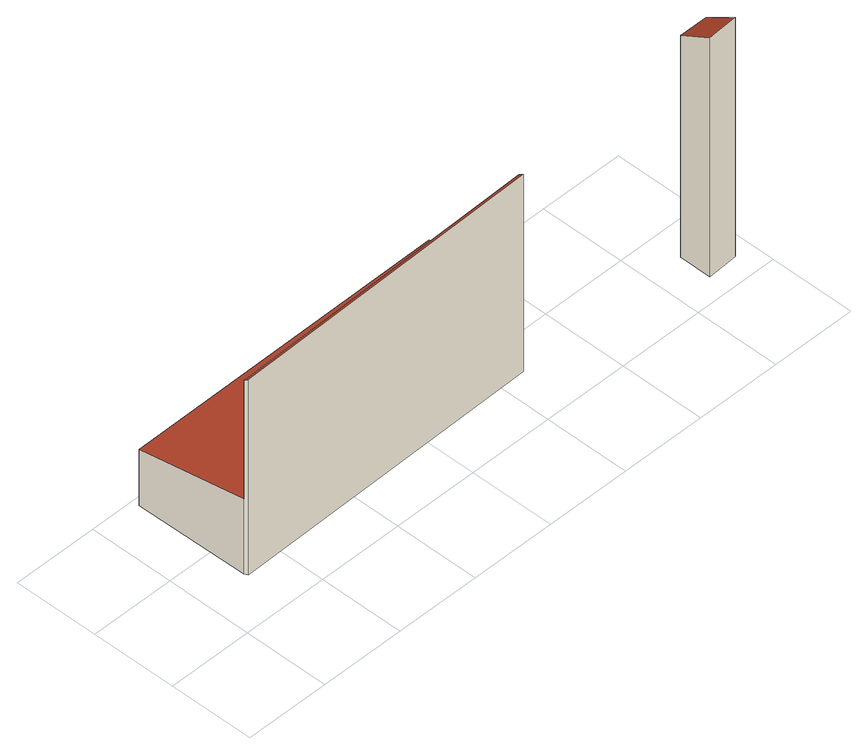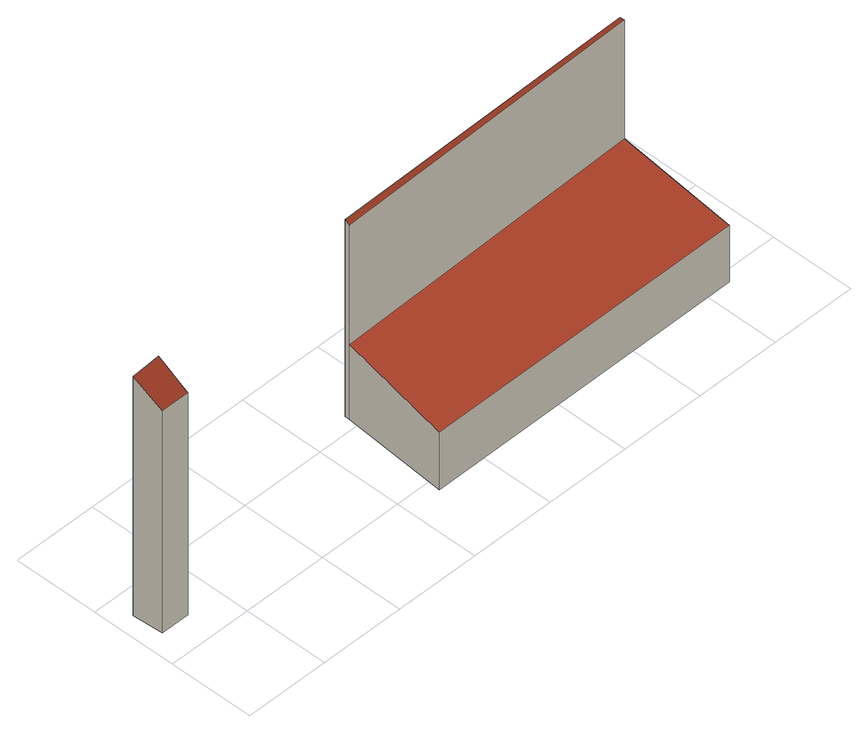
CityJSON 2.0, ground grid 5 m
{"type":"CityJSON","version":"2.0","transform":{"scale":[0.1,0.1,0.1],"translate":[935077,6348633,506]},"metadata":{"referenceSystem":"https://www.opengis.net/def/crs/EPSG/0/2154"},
"CityObjects":{
"building1":{"type":"Building","attributes":{"has_parts":false,"is_underground":false,"rf_extrusion_mode":0,"rf_force_lod11":false,"rf_h_ground":509.21,"rf_h_roof_50p":513.41,"rf_h_roof_70p":513.65,"rf_h_roof_max":521.78,"rf_h_roof_min":512.84,"rf_is_glass_roof":false,"rf_nodata_frac_":0,"rf_nodata_r_":0.37,"rf_pc_select":"PREFERRED_AND_LATEST","rf_pc_year":2023,"rf_pointcloud_unusable":false,"rf_pt_density_":43.09,"rf_rmse_lod22":0.718,"rf_roof_planes":4,"rf_roof_type":"slanted","rf_success":true,"rf_t_run":47,"rf_val3dity_lod22":"[]","rf_volume_lod22":596.59,"sources":"[{\"property\":\"\"}]","theme":"buildings","type":"building","version":0},"children":["building1-1"]},
"building1-1":{"type":"BuildingPart","parents":["building1"],"geometry":[{"type":"Solid","lod":"2.2","boundaries":[[[[0,1,2,3,4,5]],[[6,3,2,7]],[[8,4,3,6,9]],[[10,5,4,8]],[[11,12,0,5,10]],[[9,6,12,11]],[[7,2,1,13]],[[13,1,0,12]],[[9,11,10,8]],[[13,12,6,7]]]],"semantics":{"surfaces":[{"type":"GroundSurface"},{"type":"WallSurface","on_footprint_edge":true},{"type":"WallSurface","on_footprint_edge":false},{"type":"RoofSurface","rf_azimuth":358.45,"rf_h_roof_50p":521.52,"rf_h_roof_70p":521.54,"rf_h_roof_max":521.59,"rf_h_roof_min":521.45,"rf_slope":27.46},{"type":"RoofSurface","rf_azimuth":359.08,"rf_h_roof_50p":513.36,"rf_h_roof_70p":513.59,"rf_h_roof_max":521.45,"rf_h_roof_min":512.82,"rf_slope":9.78}],"values":[[0,1,1,1,1,2,1,1,3,4]]}}]},
"building2":{"type":"Building","attributes":{"has_parts":false,"is_underground":false,"rf_extrusion_mode":0,"rf_force_lod11":false,"rf_h_ground":506.48,"rf_h_roof_50p":521.52,"rf_h_roof_70p":521.58,"rf_h_roof_max":521.76,"rf_h_roof_min":521.32,"rf_is_glass_roof":false,"rf_nodata_frac_":0.133,"rf_nodata_r_":0.345,"rf_pc_select":"_HIGHEST_YET_INSUFFICIENT_COVERAGE","rf_pc_year":2023,"rf_pointcloud_unusable":false,"rf_pt_density_":61.23,"rf_rmse_lod22":5.61,"rf_roof_planes":1,"rf_roof_type":"slanted","rf_success":true,"rf_t_run":20,"rf_val3dity_lod22":"[]","rf_volume_lod22":47.5,"sources":"[{\"property\":\"\"}]","theme":"buildings","type":"building","version":0},"children":["building2-1"]},
"building2-1":{"type":"BuildingPart","parents":["building2"],"geometry":[{"type":"Solid","lod":"2.2","boundaries":[[[[14,15,16,17]],[[18,16,15,19]],[[20,17,16,18]],[[21,14,17,20]],[[19,15,14,21]],[[19,21,20,18]]]],"semantics":{"surfaces":[{"type":"GroundSurface"},{"type":"WallSurface","on_footprint_edge":true},{"type":"RoofSurface","rf_azimuth":358.68,"rf_h_roof_50p":521.06,"rf_h_roof_70p":521.07,"rf_h_roof_max":521.35,"rf_h_roof_min":520.77,"rf_slope":29.51}],"values":[[0,1,1,1,1,2]]}}]}
},
"vertices":[
[7,9,32],[6,76,32],[200,77,32],[195,14,32],[195,11,32],[8,7,32],[195,14,80],[200,77,69],[195,11,158],[195,14,156],[8,7,157],[7,9,156],[7,9,80],[6,76,68],
[321,32,5],[338,32,5],[339,14,5],[321,13,5],[339,14,158],[338,32,147],[321,13,158],[321,32,147]
]}
